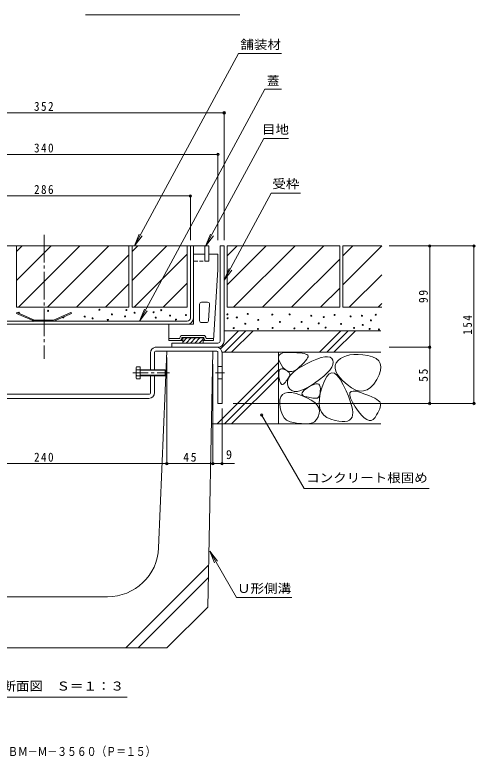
# Model space of a CAD drawing. Units: millimetres at full size, sheet at 1:3; some dimension numbers follow another scale. Extents: x -1082 to 1183, y -818 to 815.
# Drawn here: x 614 to 1063, y -803 to -78 of the extents above; entities that cross this region are included whole.
import ezdxf
from ezdxf.enums import TextEntityAlignment as Align

# ---------------------------------------------------------------- set-up
doc = ezdxf.new("R2010")
doc.units = ezdxf.units.MM
doc.header["$LTSCALE"] = 3
doc.header["$PDMODE"] = 32
doc.header["$PDSIZE"] = 2.4
for name, pattern in [('CHAIN1', [8, 5, -1, 1, -1]), ('CHAIN2', [12, 9, -1, 1, -1]), ('DASHED1', [1.8, 1.2, -0.6])]:
    doc.linetypes.add(name, pattern=pattern)
for name, color, linetype, lineweight in [('B-0', 7, 'CHAIN2', 9), ('B-1', 2, 'Continuous', 9), ('B-2', 3, 'Continuous', 9), ('B-3', 4, 'Continuous', 9), ('B-4', 7, 'Continuous', 9), ('B-5', 7, 'Continuous', 9), ('B-8', 3, 'Continuous', 9), ('B-A', 2, 'Continuous', 9), ('B-E', 2, 'Continuous', 9), ('B-F', 6, 'Continuous', 5), ('F-5_F-5ﾚｲﾔ', 2, 'Continuous', 9)]:
    doc.layers.add(name, color=color, linetype=linetype, lineweight=lineweight)
doc.styles.add('ＭＳ ゴシック', font='')
doc.styles.get('ＭＳ ゴシック').set_extended_font_data('MS Gothic')

msp = doc.modelspace()

# ---------------------------------------------------------------- linework, layer by layer
at = {"layer": 'B-0'}
msp.add_line((642.129, -292.809), (642.129, -414.13), dxfattribs=at)
at = {"layer": 'B-1'}
for p, q in [((818.129, -303.606), (814.129, -303.606)), ((814.129, -396.606), (814.129, -303.606)), ((818.129, -396.606), (818.129, -303.606)), ((812.129, -398.606), (767.129, -398.606)), ((767.129, -402.606), (767.129, -398.606)), ((812.16, -402.606), (767.129, -402.606))]:
    msp.add_line(p, q, dxfattribs=at)
for radius in [2, 6]:
    msp.add_arc((812.129, -396.606), radius, 270, 0, dxfattribs=at)
at = {"layer": 'B-2'}
for p, q in [((481.129, -303.606), (803.129, -303.606)), ((785.129, -374.106), (785.129, -303.606)), ((788.129, -311.606), (788.129, -303.606)), ((632.688, -377.106), (615.377, -369.522)), ((651.571, -377.106), (668.882, -369.522)), ((502.129, -377.106), (782.129, -377.106)), ((632.897, -376.106), (651.361, -376.106)), ((502.129, -380.106), (782.129, -380.106))]:
    msp.add_line(p, q, dxfattribs=at)
at = {"layer": 'B-2', "linetype": 'DASHED1'}
for p, q in [((788.129, -374.106), (788.129, -311.606)), ((803.129, -318.606), (788.129, -318.606))]:
    msp.add_line(p, q, dxfattribs=at)
at = {"layer": 'B-2'}
for points in [[(632.897, -376.106), (615.778, -368.606), (615.377, -369.522)], [(651.361, -376.106), (668.481, -368.606), (668.882, -369.522)]]:
    msp.add_lwpolyline(points, dxfattribs=at)
for radius in [6, 3]:
    msp.add_arc((782.129, -374.106), radius, 270, 0, dxfattribs=at)
at = {"layer": 'B-3'}
for p, q in [((787.129, -303.606), (803.129, -303.606)), ((788.129, -380.106), (788.129, -311.606)), ((788.129, -311.606), (799.129, -311.606)), ((799.129, -311.606), (799.129, -318.606)), ((812.129, -326.606), (812.129, -311.606)), ((803.129, -318.606), (799.129, -318.606)), ((812.129, -326.606), (807.629, -396.106)), ((794.129, -360.606), (794.129, -376.606)), ((796.129, -358.606), (801.911, -358.606)), ((803.907, -360.736), (802.871, -376.736)), ((788.129, -380.106), (764.129, -380.106)), ((800.875, -378.606), (796.129, -378.606)), ((777.379, -391.106), (797.879, -391.106)), ((774.379, -394.106), (764.129, -394.106)), ((777.379, -393.106), (797.879, -393.106)), ((777.629, -393.106), (777.629, -398.606)), ((797.629, -393.206), (777.629, -393.206)), ((797.629, -393.306), (777.629, -393.306)), ((797.629, -393.406), (777.629, -393.406)), ((797.629, -393.506), (777.629, -393.506)), ((781.673, -393.606), (777.629, -397.65)), ((797.629, -393.606), (777.629, -393.606)), ((777.629, -398.606), (797.629, -398.606)), ((785.915, -393.606), (780.915, -398.606)), ((790.158, -393.606), (785.158, -398.606)), ((794.401, -393.606), (789.401, -398.606)), ((797.629, -394.62), (793.643, -398.606)), ((797.629, -393.106), (797.629, -398.606)), ((800.879, -396.106), (797.629, -396.106)), ((800.879, -394.106), (807.629, -394.106)), ((800.879, -396.106), (807.629, -396.106)), ((807.629, -396.106), (807.629, -394.106))]:
    msp.add_line(p, q, dxfattribs=at)
for points in [[(803.129, -318.606), (803.129, -311.606), (812.129, -311.606)], [(777.629, -396.106), (764.129, -396.106), (764.129, -380.106)]]:
    msp.add_lwpolyline(points, dxfattribs=at)
for centre, radius, start, end in [((796.129, -360.606), 2, 90, 180), ((801.911, -360.606), 2, 356.2954, 90), ((796.129, -376.606), 2, 180, 270), ((800.875, -376.606), 2, 270, 356.2954), ((777.379, -393.606), 2.5, 90, 180), ((797.879, -393.606), 2.5, 0, 90), ((774.379, -393.606), 0.5, 270, 0), ((774.379, -393.606), 2.5, 270, 0), ((777.379, -393.606), 0.5, 90, 180), ((797.879, -393.606), 0.5, 0, 90), ((800.879, -393.606), 2.5, 180, 270), ((800.879, -393.606), 0.5, 180, 270)]:
    msp.add_arc(centre, radius, start, end, dxfattribs=at)
at = {"layer": 'B-4'}
for p, q in [((466.129, -173.503), (818.129, -173.503)), ((818.129, -172.603), (818.129, -297.861)), ((812.129, -214.139), (472.129, -214.139)), ((812.129, -213.239), (812.129, -297.861)), ((785.129, -253.822), (785.129, -297.861)), ((499.129, -254.722), (785.129, -254.722)), ((1063.14, -303.606), (979.403, -303.606)), ((1019.093, -303.606), (1019.093, -402.606)), ((1062.24, -303.606), (1062.24, -457.606)), ((1019.993, -402.606), (979.403, -402.606)), ((1019.093, -402.606), (1019.093, -457.606)), ((762.129, -517.282), (762.129, -412.606)), ((807.129, -517.282), (807.129, -419.129)), ((816.129, -517.282), (816.129, -462.386)), ((1063.14, -457.606), (827.13, -457.606)), ((762.129, -516.382), (522.129, -516.382)), ((807.129, -516.382), (762.129, -516.382)), ((816.129, -516.382), (807.129, -516.382)), ((816.129, -516.382), (828.264, -516.382))]:
    msp.add_line(p, q, dxfattribs=at)
for p in [(818.129, -173.503), (812.129, -214.139), (785.129, -254.722), (1019.093, -303.606), (1062.24, -303.606), (1019.093, -402.606), (1019.093, -457.606), (1062.24, -457.606), (762.129, -516.382), (807.129, -516.382), (816.129, -516.382)]:
    msp.add_point(p, dxfattribs=at)
at = {"layer": 'B-5'}
for p, q in [((730.406, -303.606), (832.187, -115.451)), ((874.112, -115.451), (832.187, -115.451)), ((857.993, -150.496), (735.409, -377.106)), ((874.217, -150.496), (857.993, -150.496)), ((800.038, -303.682), (856.819, -198.716)), ((880.958, -198.716), (856.819, -198.716)), ((818.129, -337.185), (864.245, -251.933)), ((892.843, -251.933), (864.245, -251.933)), ((730.406, -303.606), (735.189, -292.058)), ((730.406, -303.606), (738.015, -293.689)), ((800.038, -303.682), (804.821, -292.134)), ((800.038, -303.682), (807.647, -293.765)), ((818.129, -337.185), (822.913, -325.636)), ((818.129, -337.185), (825.739, -327.268)), ((740.193, -365.558), (735.409, -377.106)), ((743.019, -367.189), (735.409, -377.106)), ((854.732, -468.835), (896.268, -540.777)), ((896.268, -540.777), (1018.643, -540.777)), ((804.008, -601.9), (811.618, -611.816)), ((804.008, -601.9), (808.792, -613.448)), ((804.008, -601.9), (830.187, -647.243)), ((830.187, -647.243), (884.262, -647.243)), ((560.817, -744.825), (723.43, -744.825))]:
    msp.add_line(p, q, dxfattribs=at)
msp.add_point((854.732, -468.835), dxfattribs=at)
at = {"layer": 'B-8'}
for p, q in [((751.729, -402.606), (810.529, -402.606)), ((746.129, -424.606), (746.129, -408.206)), ((750.129, -424.606), (750.129, -407.606)), ((751.129, -406.606), (811.129, -406.606)), ((812.129, -407.606), (812.129, -457.606)), ((816.129, -408.206), (816.129, -457.606)), ((746.129, -447.606), (746.129, -430.606)), ((750.129, -447.006), (750.129, -430.606)), ((745.129, -448.606), (539.129, -448.606)), ((744.529, -452.606), (539.729, -452.606)), ((816.129, -457.606), (812.129, -457.606))]:
    msp.add_line(p, q, dxfattribs=at)
at = {"layer": 'B-8', "linetype": 'DASHED1'}
for p, q in [((746.129, -424.606), (750.129, -424.606)), ((812.129, -421.606), (816.129, -421.606)), ((746.129, -430.606), (750.129, -430.606)), ((812.129, -433.606), (816.129, -433.606))]:
    msp.add_line(p, q, dxfattribs=at)
at = {"layer": 'B-8', "linetype": 'CHAIN1'}
msp.add_line((809.714, -427.606), (818.544, -427.606), dxfattribs=at)
at = {"layer": 'B-8'}
for centre, radius, start, end in [((751.729, -408.206), 5.6, 100.3876, 180), ((751.729, -408.206), 5.6, 90, 100.3876), ((810.529, -408.206), 5.6, 0, 90), ((751.129, -407.606), 1, 90, 180), ((811.129, -407.606), 1, 0, 90), ((744.529, -447.006), 5.6, 270, 0), ((745.129, -447.606), 1, 270, 0)]:
    msp.add_arc(centre, radius, start, end, dxfattribs=at)
at = {"layer": 'B-A', "color": 6, "lineweight": 5}
for p, q in [((799.129, -303.606), (803.129, -303.606)), ((799.129, -318.606), (799.129, -303.606)), ((803.129, -303.606), (803.129, -318.606)), ((803.129, -318.606), (799.129, -318.606))]:
    msp.add_line(p, q, dxfattribs=at)
at = {"layer": 'B-A', "linetype": 'CHAIN1'}
msp.add_line((728.791, -427.606), (764.685, -427.606), dxfattribs=at)
at = {"layer": 'B-A'}
for p, q in [((732.598, -421.833), (732.152, -422.606)), ((732.152, -432.606), (732.152, -422.606)), ((732.598, -421.833), (736.152, -421.833)), ((732.598, -424.72), (736.152, -424.72)), ((736.152, -421.833), (736.152, -433.38)), ((736.152, -424.606), (760.61, -424.606)), ((736.152, -425.148), (761.152, -425.148)), ((760.61, -424.606), (760.61, -430.606)), ((761.152, -425.148), (760.61, -424.606)), ((761.152, -430.065), (761.152, -425.148)), ((732.152, -432.606), (732.598, -433.38)), ((732.598, -430.493), (736.152, -430.493)), ((732.598, -433.38), (736.152, -433.38)), ((736.152, -430.065), (761.152, -430.065)), ((736.152, -430.606), (760.61, -430.606)), ((761.152, -430.065), (760.61, -430.606))]:
    msp.add_line(p, q, dxfattribs=at)
for centre, radius, start, end in [((735.55, -423.537), 3.408, 150.00002, 175.61575), ((734.998, -423.186), 2.848, 181.8087, 212.57556), ((741.705, -427.606), 9.553, 162.41205, 197.58797), ((734.998, -432.026), 2.848, 147.42445, 178.19131), ((735.55, -431.676), 3.408, 184.38426, 210)]:
    msp.add_arc(centre, radius, start, end, dxfattribs=at)
at = {"layer": 'B-E'}
for p, q in [((615.129, -363.606), (615.129, -303.606)), ((615.129, -309.185), (620.708, -303.606)), ((615.129, -337.469), (648.992, -303.606)), ((615.129, -303.606), (725.129, -303.606)), ((617.276, -363.606), (677.276, -303.606)), ((645.561, -363.606), (705.561, -303.606)), ((725.129, -363.606), (725.129, -303.606)), ((728.129, -363.606), (728.129, -303.606)), ((728.129, -309.185), (733.708, -303.606)), ((728.129, -337.469), (761.992, -303.606)), ((728.129, -303.606), (782.129, -303.606)), ((782.129, -363.606), (782.129, -303.606)), ((821.129, -313.346), (830.869, -303.606)), ((821.129, -341.631), (859.154, -303.606)), ((821.129, -303.606), (931.129, -303.606)), ((827.438, -363.606), (887.438, -303.606)), ((855.722, -363.606), (915.722, -303.606)), ((931.129, -303.606), (931.129, -363.606)), ((934.129, -313.346), (943.869, -303.606)), ((934.129, -303.606), (934.129, -363.606)), ((934.129, -303.606), (972.329, -303.606)), ((934.129, -341.631), (972.154, -303.606)), ((730.276, -363.606), (782.129, -311.753)), ((673.845, -363.606), (725.129, -312.322)), ((884.007, -363.606), (931.129, -316.484)), ((940.438, -363.606), (972.329, -331.715)), ((702.129, -363.606), (725.129, -340.606)), ((758.561, -363.606), (782.129, -340.038)), ((912.291, -363.606), (931.129, -344.768)), ((968.722, -363.606), (972.329, -359.999)), ((615.129, -363.606), (725.129, -363.606)), ((728.129, -363.606), (782.129, -363.606)), ((934.129, -363.606), (972.329, -363.606)), ((814.581, -404.341), (832.316, -386.606)), ((818.129, -386.606), (971.329, -386.606)), ((818.387, -407.606), (839.387, -386.606)), ((825.458, -407.606), (846.458, -386.606)), ((911.316, -407.606), (932.316, -386.606)), ((918.387, -407.606), (939.387, -386.606)), ((925.458, -407.606), (946.458, -386.606)), ((816.097, -407.606), (971.329, -407.606)), ((871.329, -407.606), (871.329, -477.606)), ((811.316, -477.606), (871.329, -417.593)), ((818.387, -477.606), (871.329, -424.664)), ((825.458, -477.606), (871.329, -431.735)), ((805.709, -477.606), (971.329, -477.606))]:
    msp.add_line(p, q, dxfattribs=at)
for points in [[(821.129, -303.606), (821.129, -363.606), (931.129, -363.606)], [(879.202, -474.003), (876.969, -471.61), (875.182, -468.807), (873.84, -465.595), (872.944, -461.973), (872.493, -457.942), (872.628, -454.107), (873.489, -451.075), (875.076, -448.845), (877.389, -447.418), (880.428, -446.793), (884.193, -446.971), (888.684, -447.951), (893.901, -449.734), (899.035, -451.97), (903.276, -454.309), (906.625, -456.752), (909.081, -459.298), (910.645, -461.948), (911.316, -464.701), (911.095, -467.558), (909.981, -470.518)], [(909.981, -470.518), (908.282, -473.282), (906.303, -475.549)], [(879.202, -474.003), (882.706, -475.627), (887.438, -476.679)], [(887.438, -476.679), (890.511, -477.043), (893.909, -477.205), (897.63, -477.367)], [(906.303, -475.549), (904.343, -476.598), (901.674, -477.164), (897.63, -477.367)]]:
    msp.add_lwpolyline(points, dxfattribs=at)
for points in [[(899.851, -410.304), (900.176, -410.971), (900.113, -411.873), (899.662, -413.007), (898.824, -414.376), (897.598, -415.977), (895.985, -417.813), (893.984, -419.882), (891.595, -422.184), (889.056, -424.259), (886.606, -425.648), (884.242, -426.349), (881.966, -426.364), (879.778, -425.691), (877.677, -424.33), (875.665, -422.283), (873.739, -419.549), (872.222, -416.67), (871.433, -414.189), (871.372, -412.107), (872.04, -410.423), (873.436, -409.137), (875.561, -408.249), (878.414, -407.76), (881.995, -407.669), (885.727, -407.804), (889.029, -407.995), (891.904, -408.242), (894.35, -408.543), (896.368, -408.901), (897.957, -409.313), (899.118, -409.781)], [(924.381, -415.222), (924.775, -417.348), (924.42, -419.668), (923.317, -422.184), (921.465, -424.894), (918.865, -427.8), (915.516, -430.9), (911.419, -434.196), (906.573, -437.686), (901.603, -440.881), (897.132, -443.29), (893.161, -444.913), (889.689, -445.75), (886.717, -445.801), (884.244, -445.066), (882.271, -443.545), (880.797, -441.238), (880.005, -438.525), (880.074, -435.784), (881.006, -433.017), (882.801, -430.222), (885.458, -427.4), (888.978, -424.552), (893.361, -421.677), (898.605, -418.774), (903.975, -416.167), (908.73, -414.178), (912.873, -412.807), (916.401, -412.054), (919.317, -411.919), (921.618, -412.402), (923.307, -413.503)], [(938.301, -439.222), (942.64, -442.389), (946.776, -444.475), (950.71, -445.479), (954.441, -445.402), (957.97, -444.243), (961.296, -442.003), (964.42, -438.681), (967.341, -434.278), (969.67, -429.585), (971.016, -425.395), (971.38, -421.707), (970.761, -418.522), (969.16, -415.839), (966.576, -413.659), (963.01, -411.981), (958.461, -410.806), (953.597, -410.075), (949.086, -409.729), (944.928, -409.769), (941.121, -410.194), (937.668, -411.005), (934.566, -412.201), (931.818, -413.783), (929.421, -415.75), (927.617, -418.007), (926.646, -420.457), (926.508, -423.101), (927.201, -425.938), (928.728, -428.969), (931.086, -432.193), (934.278, -435.611)], [(882.237, -430.219), (881.882, -430.981), (881.444, -431.793), (880.923, -432.657), (880.319, -433.572), (879.632, -434.537), (878.863, -435.555), (878.011, -436.623), (877.076, -437.742), (876.139, -438.652), (875.279, -439.091), (874.496, -439.059), (873.791, -438.557), (873.163, -437.584), (872.612, -436.14), (872.139, -434.225), (871.744, -431.84), (871.512, -429.429), (871.531, -427.439), (871.8, -425.868), (872.32, -424.718), (873.09, -423.988), (874.111, -423.677), (875.382, -423.787), (876.904, -424.317), (878.429, -425.056), (879.709, -425.795), (880.743, -426.534), (881.532, -427.272), (882.076, -428.01), (882.375, -428.747), (882.429, -429.483)], [(943.11, -471.078), (943.731, -468.975), (943.869, -466.338), (943.521, -463.167), (942.69, -459.462), (941.373, -455.223), (939.573, -450.45), (937.287, -445.143), (934.518, -439.302), (931.56, -433.988), (928.71, -430.263), (925.968, -428.126), (923.334, -427.578), (920.808, -428.618), (918.39, -431.247), (916.08, -435.464), (913.878, -441.27), (912.132, -447.541), (911.193, -453.156), (911.058, -458.113), (911.73, -462.414), (913.206, -466.057), (915.489, -469.044), (918.576, -471.373), (922.469, -473.046), (926.551, -474.191), (930.204, -474.939), (933.427, -475.289), (936.222, -475.242), (938.587, -474.797), (940.524, -473.955), (942.031, -472.715)], [(908.305, -452.511), (907.255, -452.511), (906.103, -452.444), (904.85, -452.31), (903.494, -452.109), (902.037, -451.842), (900.479, -451.507), (898.818, -451.107), (897.056, -450.639), (895.531, -450.057), (894.579, -449.315), (894.201, -448.412), (894.398, -447.347), (895.169, -446.122), (896.514, -444.735), (898.433, -443.188), (900.926, -441.479), (903.534, -439.943), (905.799, -438.913), (907.721, -438.388), (909.299, -438.37), (910.533, -438.857), (911.424, -439.849), (911.971, -441.348), (912.175, -443.352), (912.143, -445.47), (911.981, -447.31), (911.691, -448.872), (911.272, -450.156), (910.724, -451.162), (910.047, -451.889), (909.24, -452.339)], [(970.852, -457.235), (971.075, -458.378), (971.048, -459.693), (970.772, -461.178), (970.246, -462.835), (969.471, -464.663), (968.446, -466.662), (967.172, -468.832), (965.648, -471.173), (963.902, -473.135), (961.959, -474.165), (959.821, -474.264), (957.487, -473.433), (954.956, -471.67), (952.23, -468.976), (949.308, -465.351), (946.19, -460.795), (943.458, -456.184), (941.692, -452.392), (940.892, -449.42), (941.059, -447.268), (942.193, -445.935), (944.294, -445.423), (947.361, -445.73), (951.394, -446.857), (955.651, -448.364), (959.386, -449.811), (962.6, -451.198), (965.293, -452.526), (967.464, -453.793), (969.115, -455), (970.244, -456.148)]]:
    msp.add_lwpolyline(points, close=True, dxfattribs=at)
at = {"layer": 'B-E', "color": 7}
for centre in [(617.59, -368.885), (646.129, -367.049), (696.258, -366.051), (708.42, -370.48), (722.706, -366.332), (730.59, -368.885), (749.204, -368.406), (756.655, -366.397), (821.42, -370.48), (841.226, -370.082), (882.168, -370.537), (631.644, -376.885), (661.104, -373.534), (681.86, -372.669), (689.644, -374.398), (704.502, -376.01), (721.323, -372.554), (751.278, -373.706), (765.328, -371.705), (771.094, -375.549), (780.772, -371.171), (821.551, -374.247), (830.563, -373.475), (851.462, -375.882), (865.223, -370.651), (872.615, -377.815), (903.208, -371.902), (915.49, -373.153), (926.067, -370.992), (941.705, -372.47), (952.85, -371.902), (961.607, -376.337), (966.27, -370.878), (827.465, -383.928), (838.838, -379.635), (851.121, -384.753), (865.45, -383.729), (886.831, -384.298), (893.882, -377.929), (900.137, -384.412), (910.6, -379.294), (917.31, -383.388), (932.436, -379.863), (945.117, -383.729), (953.646, -380.772), (960.356, -384.753), (969.341, -385.208)]:
    msp.add_circle(centre, 0.5, dxfattribs=at)
at = {"layer": 'B-F'}
for p, q in [((754.126, -598.688), (762.129, -406.606)), ((807.129, -406.606), (762.129, -406.606)), ((802.129, -656.606), (807.129, -406.606)), ((722.047, -696.606), (802.947, -615.706)), ((734.068, -696.606), (802.702, -627.973)), ((704.169, -646.606), (580.089, -646.606)), ((762.129, -696.606), (802.129, -656.606)), ((522.129, -696.606), (762.129, -696.606))]:
    msp.add_line(p, q, dxfattribs=at)
msp.add_arc((704.169, -596.606), 50, 270, 357.61406, dxfattribs=at)
at = {"layer": 'F-5_F-5ﾚｲﾔ', "color": 7}
msp.add_line((833.641, -77.718), (682.706, -77.718), dxfattribs=at)

# ---------------------------------------------------------------- texts
at = {"layer": 'B-4', "color": 2, "style": 'ＭＳ ゴシック'}
msp.add_text('9', height=8.798, dxfattribs=at).set_placement((819.886, -514.582), align=Align.BOTTOM_LEFT)
at = {"layer": 'B-4', "color": 2, "char_height": 8.798, "attachment_point": 7, "style": 'ＭＳ ゴシック'}
for s, insert in [('\\T1.27;\\W0.9;352', (632.379, -171.703)), ('\\T1.27;\\W0.9;340', (632.379, -212.339)), ('\\T1.27;\\W0.9;286', (632.379, -252.922)), ('\\T1.27;\\W0.9;240', (632.379, -514.582)), ('\\T1.27;\\W0.95;45', (778.254, -514.582))]:
    msp.add_mtext(s, dxfattribs=dict(at, insert=insert))
at = {"layer": 'B-4', "color": 2, "char_height": 8.798, "attachment_point": 7, "rotation": 90, "style": 'ＭＳ ゴシック'}
for s, insert in [('\\T1.27;\\W0.95;99', (1017.293, -359.481)), ('\\T1.27;\\W0.9;154', (1060.44, -390.356)), ('\\T1.27;\\W0.95;55', (1017.293, -436.481))]:
    msp.add_mtext(s, dxfattribs=dict(at, insert=insert))
at = {"layer": 'B-5', "color": 2, "style": 'ＭＳ ゴシック', "width": 1.1}
for s, p in [('舗装材', (834.035, -113.775)), ('目地', (855.096, -196.709)), ('受枠', (865.248, -249.926)), ('コンクリート根固め', (898.306, -537.305)), ('Ｕ形側溝', (830.794, -645.391)), ('Ｂ－Ｂ断面図\u3000Ｓ＝１：３', (561.885, -740.869))]:
    msp.add_text(s, height=8.798, dxfattribs=at).set_placement(p, align=Align.BOTTOM_LEFT)
at = {"layer": 'B-5', "color": 2, "style": 'ＭＳ ゴシック'}
msp.add_text('蓋', height=8.798, dxfattribs=at).set_placement((860.041, -149.105), align=Align.BOTTOM_LEFT)
at = {"layer": 'F-5_F-5ﾚｲﾔ', "style": 'ＭＳ ゴシック', "width": 0.8}
msp.add_text('Ｕ字溝用\u3000ステンレス製蓋\u3000側溝用\u3000インターロッキングブロック用\u3000充填深さ６５ｍｍ ＳＳＢＭ－Ｍ－３５６０（Ｐ＝１５）', height=8.798, dxfattribs=at).set_placement((199.019, -804.823), align=Align.BOTTOM_LEFT)

doc.saveas('drawing.dxf')
